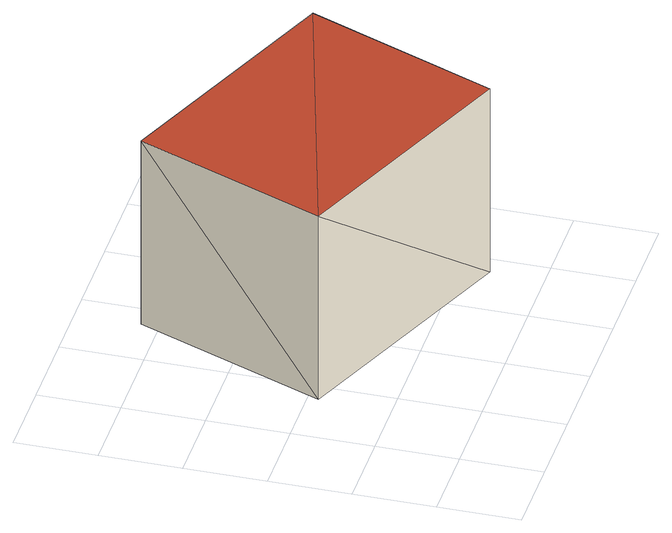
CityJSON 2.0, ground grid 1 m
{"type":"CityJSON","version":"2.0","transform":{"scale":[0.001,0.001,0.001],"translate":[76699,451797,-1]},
"CityObjects":{
"building1":{"type":"Building","attributes":{"dak_type":"horizontal","data_area":2.19,"data_coverage":0.266,"geconstateerd":false,"gid":1080983,"h_dak_50p":2.03,"h_dak_70p":2.05,"h_dak_max":2.11,"h_dak_min":1.99,"h_maaiveld":-0.486,"kas_warenhuis":false,"lod11_replace":false,"ondergronds_type":"above ground","oorspronkelijkbouwjaar":1980,"pw_actueel":"yes","pw_bron":"ahn3","reconstructie_methode":"tudelft3d-geoflow","reconstruction_skipped":false,"rmse_lod12":0.0315,"rmse_lod13":0.0318,"rmse_lod22":0.0275,"rn":1,"status":"Pand in gebruik","t_run":41.64,"val3dity_codes_lod12":"[]","val3dity_codes_lod13":"[]","val3dity_codes_lod22":"[]"},"children":["building1-1"]},
"building1-1":{"type":"BuildingPart","parents":["building1"],"geometry":[{"type":"Solid","lod":"1.2","boundaries":[[[[0,1,2]],[[2,3,0]],[[2,4,5]],[[5,3,2]],[[1,6,4]],[[4,2,1]],[[3,5,7]],[[7,0,3]],[[0,7,6]],[[6,1,0]],[[5,4,6]],[[6,7,5]]]],"semantics":{"surfaces":[{"type":"GroundSurface"},{"type":"WallSurface","on_footprint_edge":true},{"type":"RoofSurface"}],"values":[[0,0,1,1,1,1,1,1,1,1,2,2]]}}]}
},
"vertices":[
[1706,4225,514],[4708,3006,514],[3754,656,514],[752,1875,514],[3754,656,3041],[752,1875,3041],[4708,3006,3041],[1706,4225,3041]
]}
